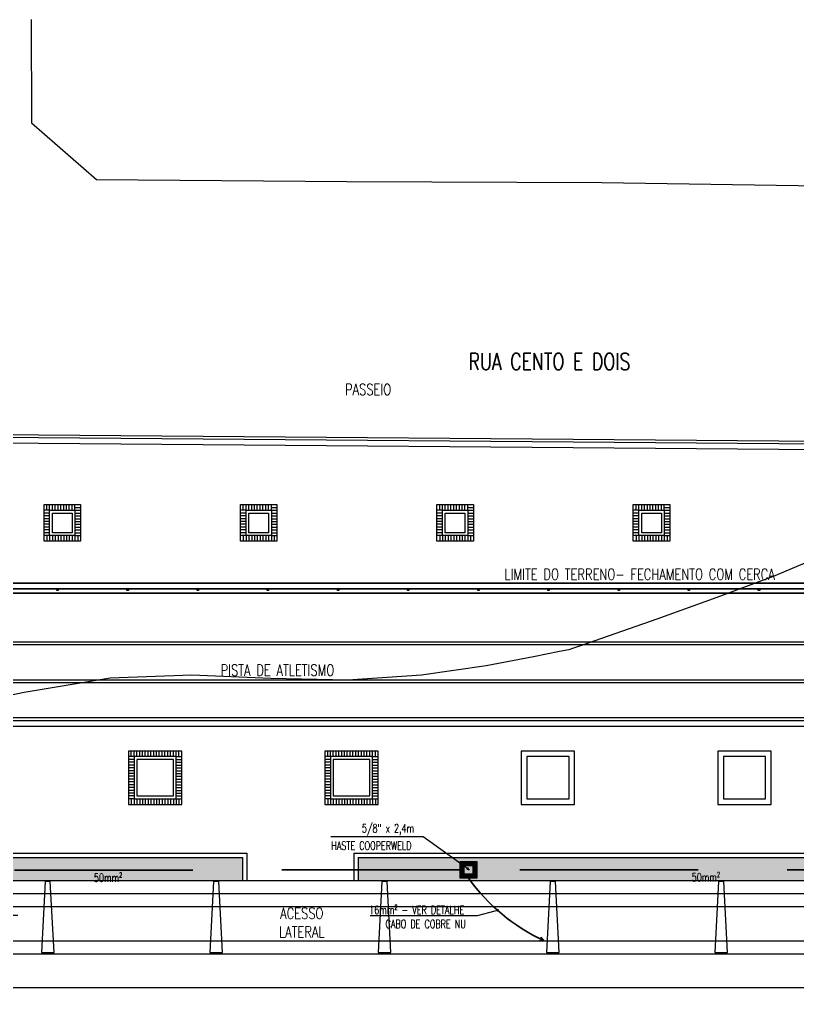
# Model space of a CAD drawing. Header units: inches. Extents: x 462047 to 462370, y 9198028 to 9198209.
# Drawn here: x 462174.39 to 462202.11, y 9198159.03 to 9198193.83 of the extents above; entities that cross this region are included whole.
import ezdxf
from ezdxf import colors
from ezdxf.entities.mleader import LeaderData, LeaderLine
from ezdxf.enums import TextEntityAlignment as Align
from ezdxf.math import Vec2, Vec3

# ---------------------------------------------------------------- set-up
doc = ezdxf.new("R2010")
doc.units = ezdxf.units.IN
doc.header["$MEASUREMENT"] = 0
for name, pattern in [('CONTINU', [0]), ('CONTINUO', [0]), ('HIDDEN', [9.525, 6.35, -3.175])]:
    doc.linetypes.add(name, pattern=pattern)
for name, color, linetype in [('I-ARQ', 8, 'Continuous'), ('I-CURVANIVEL', 55, 'CONTINU'), ('I-NORMO_ARQ', 8, 'Continuous')]:
    doc.layers.add(name, color=color, linetype=linetype)
for name, color, linetype, lineweight in [('I-CAIXAS', 3, 'Continuous', 30), ('I-ELET_PISO', 5, 'HIDDEN', 35), ('I-LIN_CHAMADA', 9, 'Continuous', 9), ('I-PONTO_ELE', 4, 'Continuous', 30), ('I-TEXTOS', 2, 'Continuous', 25)]:
    doc.layers.add(name, color=color, linetype=linetype, lineweight=lineweight)
doc.styles.add('ROMANS', font='romans.shx', dxfattribs={"width": 0.75, "height": 0.1})
doc.linetypes.add('ATERRAMENTO', pattern='A,0.6,-0.25,["+",Standard,S=0.3,R=0,X=-0.11,Y=-0.15],-0.25', length=1.1)

# ---------------------------------------------------------------- blocks, each defined once
blk = doc.blocks.new('30X30')
at = {"layer": 'I-CAIXAS', "lineweight": 0}
h = blk.add_hatch(dxfattribs=at)
h.set_pattern_fill('STEEL', color=9, scale=0.018, style=0)
h.set_pattern_definition([(45, (-539.57447, 88.759806), (-0.0404111525, 0.0404111525), []), (45, (-539.57447, 88.78838), (-0.0404111525, 0.0404111525), [])])
h.paths.add_polyline_path([(0.3, 0.3), (-0.3, 0.3), (-0.3, -0.3), (0.3, -0.3)])
h.paths.add_polyline_path([(0.15, -0.15), (-0.15, -0.15), (-0.15, 0.15), (0.15, 0.15)], flags=16)
at = {"layer": 'I-CAIXAS'}
for points in [[(-0.3, 0.3), (0.3, 0.3), (0.3, -0.3), (-0.3, -0.3)], [(-0.15, 0.15), (0.15, 0.15), (0.15, -0.15), (-0.15, -0.15)]]:
    blk.add_lwpolyline(points, close=True, dxfattribs=at)
blk = doc.blocks.new('_Dot')
at = {"color": 0, "linetype": 'ByBlock', "lineweight": -2}
blk.add_line((-0.5, 0), (-1, 0), dxfattribs=at)
at = {"color": 0, "linetype": 'ByBlock', "const_width": 0.5}
blk.add_lwpolyline([(-0.25, 0, 1), (0.25, 0, 1)], format="xyb", close=True, dxfattribs=at)
blk = doc.blocks.new('BL COBERTA')
at = {"layer": 'I-ARQ'}
h = blk.add_hatch(dxfattribs=at)
h.set_pattern_fill('AR-SAND', color=256, scale=0.01, angle=180, style=0)
h.set_pattern_definition([(52.5, (464321.93618, 9294951.0887), (0.48941324, -0.01600031), [0, -0.38608, 0, -0.4318, 0, -0.41275]), (82.5, (464321.9362, 9294951.0887), (0.7168251, 0.4495233), [0, -0.20828, 0, -0.34798, 0, -0.13335]), (122.5, (464321.93618, 9294950.7763), (0.00143718, 0.79099237), [0, -0.127, 0, -0.4572, 0, -0.5969]), (132.5, (464321.9362, 9294950.7763), (0.22292932, 0.76355645), [0, -0.0635, 0, -0.29972, 0, -0.3429])])
h.paths.add_polyline_path([(464537.75, 9295952.493), (464537.75, 9295908.61), (464536.932, 9295908.61), (464536.932, 9295952.493)])
h.paths.add_polyline_path([(464536.932, 9295904.493), (464537.75, 9295904.493), (464537.75, 9295903.46), (464537.75, 9295897.035), (464537.75, 9295890.61), (464536.932, 9295890.61)])
for p, q in [((464539.9, 9295888.837), (464539.9, 9295954.287)), ((464540.361, 9295888.837), (464540.361, 9295954.287)), ((464541.557, 9295888.837), (464541.557, 9295954.287)), ((464537.75, 9295889.287), (464537.75, 9295953.837)), ((464538.217, 9295889.287), (464538.217, 9295953.837)), ((464538.672, 9295889.287), (464538.672, 9295953.837)), ((464536.782, 9295908.46), (464536.782, 9295952.643)), ((464536.932, 9295908.61), (464536.932, 9295952.493)), ((464536.932, 9295908.61), (464537.75, 9295908.61)), ((464536.782, 9295908.46), (464537.75, 9295908.46)), ((464536.782, 9295890.46), (464536.782, 9295904.643)), ((464536.782, 9295904.643), (464537.75, 9295904.643)), ((464536.932, 9295890.61), (464536.932, 9295904.493)), ((464536.932, 9295904.493), (464537.75, 9295904.493))]:
    blk.add_line(p, q, dxfattribs=at)
for points in [[(464540.312, 9295921.327), (464540.312, 9295921.777), (464537.782, 9295921.643), (464537.782, 9295921.46)], [(464540.312, 9295915.327), (464540.312, 9295915.777), (464537.782, 9295915.643), (464537.782, 9295915.46)], [(464540.312, 9295909.777), (464537.782, 9295909.643), (464537.782, 9295909.46), (464540.312, 9295909.327)], [(464540.312, 9295903.777), (464537.782, 9295903.643), (464537.782, 9295903.46), (464540.312, 9295903.327)]]:
    blk.add_lwpolyline(points, close=True, dxfattribs=at)
blk.add_lwpolyline([(464540.312, 9295897.327), (464540.312, 9295897.777), (464537.782, 9295897.643), (464537.782, 9295897.46), (464540.312, 9295897.327)], dxfattribs=at)
blk = doc.blocks.new('MARACANAÚ')
at = {"layer": 'I-ARQ'}
for p, q in [((543199.62, 9574191.198), (543199.62, 9574064.19)), ((543199.62, 9574191.198), (543199.62, 9574064.19)), ((543199.62, 9574064.19), (543199.62, 9574191.198)), ((543199.42, 9574190.992), (543199.42, 9574064.273)), ((543199.42, 9574064.19), (543199.42, 9574190.992)), ((543199.77, 9574191.053), (543199.77, 9574064.19)), ((543199.77, 9574064.19), (543199.77, 9574191.053)), ((543201.52, 9574162.929), (543201.52, 9574064.251)), ((543201.62, 9574162.929), (543201.62, 9574064.251)), ((543202.87, 9574162.96), (543202.87, 9574064.251)), ((543202.97, 9574163.035), (543202.97, 9574074.815)), ((543204.22, 9574163.035), (543204.22, 9574074.815)), ((543204.22, 9574163.035), (543204.22, 9574074.815)), ((543204.32, 9574163.035), (543204.32, 9574074.815)), ((543204.52, 9574163.035), (543204.52, 9574074.815)), ((543193.827, 9574053.553), (543194.429, 9574129.676)), ((543193.926, 9574053.469), (543194.529, 9574129.664)), ((543194.125, 9574053.301), (543194.728, 9574129.64)), ((543207.297, 9574118.428), (543205.397, 9574118.428)), ((543205.397, 9574118.428), (543205.397, 9574116.528)), ((543207.297, 9574116.528), (543207.297, 9574118.428)), ((543199.62, 9574117.974), (543199.62, 9574118.024)), ((543199.62, 9574118.024), (543199.68, 9574118.024)), ((543199.68, 9574118.024), (543199.68, 9574117.974)), ((543207.097, 9574118.228), (543205.597, 9574118.228)), ((543205.597, 9574118.228), (543205.597, 9574116.728)), ((543207.097, 9574116.728), (543207.097, 9574118.228)), ((543199.68, 9574117.974), (543199.62, 9574117.974)), ((543205.597, 9574116.728), (543207.097, 9574116.728)), ((543205.397, 9574116.528), (543207.297, 9574116.528)), ((543199.62, 9574115.474), (543199.62, 9574115.524)), ((543199.62, 9574115.524), (543199.68, 9574115.524)), ((543199.68, 9574115.474), (543199.62, 9574115.474)), ((543199.68, 9574115.524), (543199.68, 9574115.474)), ((543196.62, 9574113.52), (543196.62, 9574114.82)), ((543196.62, 9574114.82), (543197.92, 9574114.82)), ((543196.82, 9574114.62), (543196.62, 9574114.62)), ((543196.82, 9574114.62), (543196.62, 9574114.62)), ((543196.72, 9574114.62), (543196.72, 9574114.82)), ((543196.82, 9574114.62), (543196.82, 9574114.82)), ((543196.82, 9574114.62), (543196.82, 9574114.82)), ((543196.82, 9574113.72), (543196.82, 9574114.62)), ((543196.82, 9574114.62), (543197.72, 9574114.62)), ((543196.92, 9574114.62), (543196.92, 9574114.82)), ((543197.02, 9574114.62), (543197.02, 9574114.82)), ((543197.12, 9574114.62), (543197.12, 9574114.82)), ((543197.22, 9574114.62), (543197.22, 9574114.82)), ((543197.32, 9574114.62), (543197.32, 9574114.82)), ((543197.42, 9574114.62), (543197.42, 9574114.82)), ((543197.52, 9574114.62), (543197.52, 9574114.82)), ((543197.62, 9574114.62), (543197.62, 9574114.82)), ((543197.72, 9574114.62), (543197.72, 9574114.82)), ((543197.72, 9574114.62), (543197.72, 9574114.82)), ((543197.72, 9574114.72), (543197.92, 9574114.72)), ((543197.72, 9574114.62), (543197.92, 9574114.62)), ((543197.72, 9574114.62), (543197.92, 9574114.62)), ((543197.72, 9574114.62), (543197.72, 9574113.72)), ((543197.92, 9574114.82), (543197.92, 9574113.52)), ((543196.82, 9574114.52), (543196.62, 9574114.52)), ((543196.82, 9574114.42), (543196.62, 9574114.42)), ((543196.82, 9574114.32), (543196.62, 9574114.32)), ((543196.82, 9574114.22), (543196.62, 9574114.22)), ((543196.92, 9574113.82), (543196.92, 9574114.52)), ((543196.92, 9574114.52), (543197.62, 9574114.52)), ((543197.62, 9574114.52), (543197.62, 9574113.82)), ((543197.72, 9574114.52), (543197.92, 9574114.52)), ((543197.72, 9574114.42), (543197.92, 9574114.42)), ((543197.72, 9574114.32), (543197.92, 9574114.32)), ((543197.72, 9574114.22), (543197.92, 9574114.22)), ((543196.82, 9574114.12), (543196.62, 9574114.12)), ((543196.82, 9574114.02), (543196.62, 9574114.02)), ((543196.82, 9574113.92), (543196.62, 9574113.92)), ((543197.72, 9574114.12), (543197.92, 9574114.12)), ((543197.72, 9574114.02), (543197.92, 9574114.02)), ((543197.72, 9574113.92), (543197.92, 9574113.92)), ((543196.82, 9574113.82), (543196.62, 9574113.82)), ((543196.82, 9574113.72), (543196.62, 9574113.72)), ((543196.82, 9574113.72), (543196.62, 9574113.72)), ((543196.82, 9574113.62), (543196.62, 9574113.62)), ((543197.92, 9574113.52), (543196.62, 9574113.52)), ((543196.82, 9574113.72), (543196.82, 9574113.52)), ((543196.82, 9574113.72), (543196.82, 9574113.52)), ((543197.72, 9574113.72), (543196.82, 9574113.72)), ((543197.62, 9574113.82), (543196.92, 9574113.82)), ((543196.92, 9574113.72), (543196.92, 9574113.52)), ((543197.02, 9574113.72), (543197.02, 9574113.52)), ((543197.12, 9574113.72), (543197.12, 9574113.52)), ((543197.22, 9574113.72), (543197.22, 9574113.52)), ((543197.32, 9574113.72), (543197.32, 9574113.52)), ((543197.42, 9574113.72), (543197.42, 9574113.52)), ((543197.52, 9574113.72), (543197.52, 9574113.52)), ((543197.62, 9574113.72), (543197.62, 9574113.52)), ((543197.72, 9574113.82), (543197.92, 9574113.82)), ((543197.72, 9574113.72), (543197.92, 9574113.72)), ((543197.72, 9574113.72), (543197.92, 9574113.72)), ((543197.72, 9574113.72), (543197.72, 9574113.52)), ((543197.72, 9574113.72), (543197.72, 9574113.52)), ((543197.72, 9574113.62), (543197.92, 9574113.62)), ((543199.62, 9574112.974), (543199.62, 9574113.024)), ((543199.62, 9574113.024), (543199.68, 9574113.024)), ((543199.68, 9574112.974), (543199.62, 9574112.974)), ((543199.68, 9574113.024), (543199.68, 9574112.974)), ((543207.297, 9574111.428), (543205.397, 9574111.428)), ((543205.397, 9574111.428), (543205.397, 9574109.528)), ((543207.297, 9574109.528), (543207.297, 9574111.428)), ((543207.097, 9574111.228), (543205.597, 9574111.228)), ((543205.597, 9574111.228), (543205.597, 9574109.728)), ((543207.097, 9574109.728), (543207.097, 9574111.228)), ((543199.62, 9574110.474), (543199.62, 9574110.524)), ((543199.62, 9574110.524), (543199.68, 9574110.524)), ((543199.68, 9574110.474), (543199.62, 9574110.474)), ((543199.68, 9574110.524), (543199.68, 9574110.474)), ((543205.597, 9574109.728), (543207.097, 9574109.728)), ((543205.397, 9574109.528), (543207.297, 9574109.528)), ((543199.62, 9574107.974), (543199.62, 9574108.024)), ((543199.62, 9574108.024), (543199.68, 9574108.024)), ((543199.68, 9574107.974), (543199.62, 9574107.974)), ((543199.68, 9574108.024), (543199.68, 9574107.974)), ((543196.62, 9574106.52), (543196.62, 9574107.82)), ((543196.62, 9574107.82), (543197.92, 9574107.82)), ((543196.82, 9574107.62), (543196.62, 9574107.62)), ((543196.82, 9574107.62), (543196.62, 9574107.62)), ((543196.72, 9574107.62), (543196.72, 9574107.82)), ((543196.82, 9574107.62), (543196.82, 9574107.82)), ((543196.82, 9574107.62), (543196.82, 9574107.82)), ((543196.82, 9574106.72), (543196.82, 9574107.62)), ((543196.82, 9574107.62), (543197.72, 9574107.62)), ((543196.92, 9574107.62), (543196.92, 9574107.82)), ((543197.02, 9574107.62), (543197.02, 9574107.82)), ((543197.12, 9574107.62), (543197.12, 9574107.82)), ((543197.22, 9574107.62), (543197.22, 9574107.82)), ((543197.32, 9574107.62), (543197.32, 9574107.82)), ((543197.42, 9574107.62), (543197.42, 9574107.82)), ((543197.52, 9574107.62), (543197.52, 9574107.82)), ((543197.62, 9574107.62), (543197.62, 9574107.82)), ((543197.72, 9574107.62), (543197.72, 9574107.82)), ((543197.72, 9574107.62), (543197.72, 9574107.82)), ((543197.72, 9574107.72), (543197.92, 9574107.72)), ((543197.72, 9574107.62), (543197.92, 9574107.62)), ((543197.72, 9574107.62), (543197.92, 9574107.62)), ((543197.72, 9574107.62), (543197.72, 9574106.72)), ((543197.92, 9574107.82), (543197.92, 9574106.52)), ((543196.82, 9574107.52), (543196.62, 9574107.52)), ((543196.82, 9574107.42), (543196.62, 9574107.42)), ((543196.82, 9574107.32), (543196.62, 9574107.32)), ((543196.92, 9574106.82), (543196.92, 9574107.52)), ((543196.92, 9574107.52), (543197.62, 9574107.52)), ((543197.62, 9574107.52), (543197.62, 9574106.82)), ((543197.72, 9574107.52), (543197.92, 9574107.52)), ((543197.72, 9574107.42), (543197.92, 9574107.42)), ((543197.72, 9574107.32), (543197.92, 9574107.32)), ((543196.82, 9574107.22), (543196.62, 9574107.22)), ((543196.82, 9574107.12), (543196.62, 9574107.12)), ((543196.82, 9574107.02), (543196.62, 9574107.02)), ((543196.82, 9574106.92), (543196.62, 9574106.92)), ((543197.72, 9574107.22), (543197.92, 9574107.22)), ((543197.72, 9574107.12), (543197.92, 9574107.12)), ((543197.72, 9574107.02), (543197.92, 9574107.02)), ((543197.72, 9574106.92), (543197.92, 9574106.92)), ((543196.82, 9574106.82), (543196.62, 9574106.82)), ((543196.82, 9574106.72), (543196.62, 9574106.72)), ((543196.82, 9574106.72), (543196.62, 9574106.72)), ((543196.82, 9574106.62), (543196.62, 9574106.62)), ((543196.82, 9574106.72), (543196.82, 9574106.52)), ((543196.82, 9574106.72), (543196.82, 9574106.52)), ((543197.72, 9574106.72), (543196.82, 9574106.72)), ((543197.62, 9574106.82), (543196.92, 9574106.82)), ((543196.92, 9574106.72), (543196.92, 9574106.52)), ((543197.02, 9574106.72), (543197.02, 9574106.52)), ((543197.12, 9574106.72), (543197.12, 9574106.52)), ((543197.22, 9574106.72), (543197.22, 9574106.52)), ((543197.32, 9574106.72), (543197.32, 9574106.52)), ((543197.42, 9574106.72), (543197.42, 9574106.52)), ((543197.52, 9574106.72), (543197.52, 9574106.52)), ((543197.62, 9574106.72), (543197.62, 9574106.52)), ((543197.72, 9574106.82), (543197.92, 9574106.82)), ((543197.72, 9574106.72), (543197.92, 9574106.72)), ((543197.72, 9574106.72), (543197.92, 9574106.72)), ((543197.72, 9574106.72), (543197.72, 9574106.52)), ((543197.72, 9574106.72), (543197.72, 9574106.52)), ((543197.72, 9574106.62), (543197.92, 9574106.62)), ((543197.92, 9574106.52), (543196.62, 9574106.52)), ((543199.62, 9574105.474), (543199.62, 9574105.524)), ((543199.62, 9574105.524), (543199.68, 9574105.524)), ((543199.68, 9574105.524), (543199.68, 9574105.474)), ((543199.68, 9574105.474), (543199.62, 9574105.474)), ((543207.297, 9574104.428), (543205.397, 9574104.428)), ((543205.397, 9574104.428), (543205.397, 9574102.528)), ((543205.597, 9574104.328), (543205.397, 9574104.328)), ((543205.597, 9574104.228), (543205.397, 9574104.228)), ((543205.597, 9574104.128), (543205.397, 9574104.128)), ((543205.597, 9574104.228), (543205.597, 9574104.428)), ((543205.597, 9574104.228), (543205.597, 9574104.428)), ((543207.097, 9574104.228), (543205.597, 9574104.228)), ((543205.597, 9574104.228), (543205.597, 9574102.728)), ((543205.697, 9574104.228), (543205.697, 9574104.428)), ((543205.697, 9574104.228), (543205.697, 9574104.428)), ((543206.997, 9574104.128), (543205.697, 9574104.128)), ((543205.697, 9574104.128), (543205.697, 9574102.828)), ((543205.797, 9574104.228), (543205.797, 9574104.428)), ((543205.797, 9574104.228), (543205.797, 9574104.428)), ((543205.897, 9574104.228), (543205.897, 9574104.428)), ((543205.897, 9574104.228), (543205.897, 9574104.428)), ((543205.997, 9574104.228), (543205.997, 9574104.428)), ((543206.097, 9574104.228), (543206.097, 9574104.428)), ((543206.097, 9574104.228), (543206.097, 9574104.428)), ((543206.197, 9574104.228), (543206.197, 9574104.428)), ((543206.297, 9574104.228), (543206.297, 9574104.428)), ((543206.397, 9574104.228), (543206.397, 9574104.428)), ((543206.497, 9574104.228), (543206.497, 9574104.428)), ((543206.597, 9574104.228), (543206.597, 9574104.428)), ((543206.597, 9574104.228), (543206.597, 9574104.428)), ((543206.697, 9574104.228), (543206.697, 9574104.428)), ((543206.797, 9574104.228), (543206.797, 9574104.428)), ((543206.897, 9574104.228), (543206.897, 9574104.428)), ((543206.997, 9574104.228), (543206.997, 9574104.428)), ((543206.997, 9574102.828), (543206.997, 9574104.128)), ((543207.097, 9574104.228), (543207.097, 9574104.428)), ((543207.097, 9574104.328), (543207.297, 9574104.328)), ((543207.097, 9574104.228), (543207.297, 9574104.228)), ((543207.097, 9574102.728), (543207.097, 9574104.228)), ((543207.097, 9574104.128), (543207.297, 9574104.128)), ((543207.297, 9574102.528), (543207.297, 9574104.428)), ((543205.597, 9574104.028), (543205.397, 9574104.028)), ((543205.597, 9574103.928), (543205.397, 9574103.928)), ((543205.597, 9574103.828), (543205.397, 9574103.828)), ((543207.097, 9574104.028), (543207.297, 9574104.028)), ((543207.097, 9574103.928), (543207.297, 9574103.928)), ((543207.097, 9574103.828), (543207.297, 9574103.828)), ((543205.597, 9574103.728), (543205.397, 9574103.728)), ((543205.597, 9574103.628), (543205.397, 9574103.628)), ((543205.597, 9574103.528), (543205.397, 9574103.528)), ((543205.597, 9574103.428), (543205.397, 9574103.428)), ((543207.097, 9574103.728), (543207.297, 9574103.728)), ((543207.097, 9574103.628), (543207.297, 9574103.628)), ((543207.097, 9574103.528), (543207.297, 9574103.528)), ((543207.097, 9574103.428), (543207.297, 9574103.428)), ((543205.597, 9574103.328), (543205.397, 9574103.328)), ((543205.597, 9574103.228), (543205.397, 9574103.228)), ((543205.597, 9574103.128), (543205.397, 9574103.128)), ((543207.097, 9574103.328), (543207.297, 9574103.328)), ((543207.097, 9574103.228), (543207.297, 9574103.228)), ((543207.097, 9574103.128), (543207.297, 9574103.128)), ((543199.62, 9574102.974), (543199.62, 9574103.024)), ((543199.62, 9574103.024), (543199.68, 9574103.024)), ((543199.68, 9574102.974), (543199.62, 9574102.974)), ((543199.68, 9574103.024), (543199.68, 9574102.974)), ((543205.597, 9574103.028), (543205.397, 9574103.028)), ((543205.597, 9574102.928), (543205.397, 9574102.928)), ((543205.597, 9574102.828), (543205.397, 9574102.828)), ((543205.597, 9574102.728), (543205.397, 9574102.728)), ((543205.597, 9574102.728), (543205.397, 9574102.728)), ((543205.597, 9574102.728), (543205.597, 9574102.528)), ((543205.597, 9574102.728), (543205.597, 9574102.528)), ((543205.597, 9574102.728), (543205.597, 9574102.528)), ((543205.597, 9574102.728), (543207.097, 9574102.728)), ((543205.697, 9574102.828), (543206.997, 9574102.828)), ((543205.697, 9574102.728), (543205.697, 9574102.528)), ((543205.697, 9574102.728), (543205.697, 9574102.528)), ((543205.797, 9574102.728), (543205.797, 9574102.528)), ((543205.797, 9574102.728), (543205.797, 9574102.528)), ((543205.897, 9574102.728), (543205.897, 9574102.528)), ((543205.897, 9574102.728), (543205.897, 9574102.528)), ((543205.997, 9574102.728), (543205.997, 9574102.528)), ((543206.097, 9574102.728), (543206.097, 9574102.528)), ((543206.097, 9574102.728), (543206.097, 9574102.528)), ((543206.197, 9574102.728), (543206.197, 9574102.528)), ((543206.297, 9574102.728), (543206.297, 9574102.528)), ((543206.397, 9574102.728), (543206.397, 9574102.528)), ((543206.497, 9574102.728), (543206.497, 9574102.528)), ((543206.597, 9574102.728), (543206.597, 9574102.528)), ((543206.597, 9574102.728), (543206.597, 9574102.528)), ((543206.697, 9574102.728), (543206.697, 9574102.528)), ((543206.797, 9574102.728), (543206.797, 9574102.528)), ((543206.897, 9574102.728), (543206.897, 9574102.528)), ((543206.997, 9574102.728), (543206.997, 9574102.528)), ((543207.097, 9574103.028), (543207.297, 9574103.028)), ((543207.097, 9574102.928), (543207.297, 9574102.928)), ((543207.097, 9574102.828), (543207.297, 9574102.828)), ((543207.097, 9574102.728), (543207.297, 9574102.728)), ((543207.097, 9574102.728), (543207.097, 9574102.528)), ((543207.097, 9574102.728), (543207.097, 9574102.528)), ((543207.097, 9574102.728), (543207.297, 9574102.728)), ((543205.597, 9574102.628), (543205.397, 9574102.628)), ((543205.597, 9574102.628), (543205.397, 9574102.628)), ((543205.397, 9574102.528), (543207.297, 9574102.528)), ((543207.097, 9574102.628), (543207.297, 9574102.628)), ((543207.097, 9574102.628), (543207.297, 9574102.628)), ((543196.62, 9574099.52), (543196.62, 9574100.82)), ((543196.62, 9574100.82), (543197.92, 9574100.82)), ((543196.82, 9574100.62), (543196.62, 9574100.62)), ((543196.82, 9574100.62), (543196.62, 9574100.62)), ((543196.72, 9574100.62), (543196.72, 9574100.82)), ((543196.82, 9574100.62), (543196.82, 9574100.82)), ((543196.82, 9574100.62), (543196.82, 9574100.82)), ((543196.82, 9574099.72), (543196.82, 9574100.62)), ((543196.82, 9574100.62), (543197.72, 9574100.62)), ((543196.92, 9574100.62), (543196.92, 9574100.82)), ((543197.02, 9574100.62), (543197.02, 9574100.82)), ((543197.12, 9574100.62), (543197.12, 9574100.82)), ((543197.22, 9574100.62), (543197.22, 9574100.82)), ((543197.32, 9574100.62), (543197.32, 9574100.82)), ((543197.42, 9574100.62), (543197.42, 9574100.82)), ((543197.52, 9574100.62), (543197.52, 9574100.82)), ((543197.62, 9574100.62), (543197.62, 9574100.82)), ((543197.72, 9574100.62), (543197.72, 9574100.82)), ((543197.72, 9574100.62), (543197.72, 9574100.82)), ((543197.72, 9574100.72), (543197.92, 9574100.72)), ((543197.72, 9574100.62), (543197.92, 9574100.62)), ((543197.72, 9574100.62), (543197.92, 9574100.62)), ((543197.72, 9574100.62), (543197.72, 9574099.72)), ((543197.92, 9574100.82), (543197.92, 9574099.52)), ((543196.82, 9574100.52), (543196.62, 9574100.52)), ((543196.82, 9574100.42), (543196.62, 9574100.42)), ((543196.82, 9574100.32), (543196.62, 9574100.32)), ((543196.92, 9574099.82), (543196.92, 9574100.52)), ((543196.92, 9574100.52), (543197.62, 9574100.52)), ((543197.62, 9574100.52), (543197.62, 9574099.82)), ((543197.72, 9574100.52), (543197.92, 9574100.52)), ((543197.72, 9574100.42), (543197.92, 9574100.42)), ((543197.72, 9574100.32), (543197.92, 9574100.32)), ((543199.62, 9574100.474), (543199.62, 9574100.524)), ((543199.62, 9574100.524), (543199.68, 9574100.524)), ((543199.68, 9574100.474), (543199.62, 9574100.474)), ((543199.68, 9574100.524), (543199.68, 9574100.474)), ((543196.82, 9574100.22), (543196.62, 9574100.22)), ((543196.82, 9574100.12), (543196.62, 9574100.12)), ((543196.82, 9574100.02), (543196.62, 9574100.02)), ((543196.82, 9574099.92), (543196.62, 9574099.92)), ((543197.72, 9574100.22), (543197.92, 9574100.22)), ((543197.72, 9574100.12), (543197.92, 9574100.12)), ((543197.72, 9574100.02), (543197.92, 9574100.02)), ((543197.72, 9574099.92), (543197.92, 9574099.92)), ((543196.82, 9574099.82), (543196.62, 9574099.82)), ((543196.82, 9574099.72), (543196.62, 9574099.72)), ((543196.82, 9574099.72), (543196.62, 9574099.72)), ((543196.82, 9574099.62), (543196.62, 9574099.62)), ((543196.82, 9574099.72), (543196.82, 9574099.52)), ((543196.82, 9574099.72), (543196.82, 9574099.52)), ((543197.72, 9574099.72), (543196.82, 9574099.72)), ((543197.62, 9574099.82), (543196.92, 9574099.82)), ((543196.92, 9574099.72), (543196.92, 9574099.52)), ((543197.02, 9574099.72), (543197.02, 9574099.52)), ((543197.12, 9574099.72), (543197.12, 9574099.52)), ((543197.22, 9574099.72), (543197.22, 9574099.52)), ((543197.32, 9574099.72), (543197.32, 9574099.52)), ((543197.42, 9574099.72), (543197.42, 9574099.52)), ((543197.52, 9574099.72), (543197.52, 9574099.52)), ((543197.62, 9574099.72), (543197.62, 9574099.52)), ((543197.72, 9574099.82), (543197.92, 9574099.82)), ((543197.72, 9574099.72), (543197.92, 9574099.72)), ((543197.72, 9574099.72), (543197.92, 9574099.72)), ((543197.72, 9574099.72), (543197.72, 9574099.52)), ((543197.72, 9574099.72), (543197.72, 9574099.52)), ((543197.72, 9574099.62), (543197.92, 9574099.62)), ((543197.92, 9574099.52), (543196.62, 9574099.52)), ((543199.62, 9574097.974), (543199.62, 9574098.024)), ((543199.62, 9574098.024), (543199.68, 9574098.024)), ((543199.68, 9574097.974), (543199.62, 9574097.974)), ((543199.68, 9574098.024), (543199.68, 9574097.974)), ((543207.297, 9574097.428), (543205.397, 9574097.428)), ((543205.397, 9574097.428), (543205.397, 9574095.528)), ((543207.297, 9574097.428), (543205.397, 9574097.428)), ((543205.397, 9574097.428), (543205.397, 9574095.528)), ((543205.597, 9574097.328), (543205.397, 9574097.328)), ((543205.597, 9574097.228), (543205.397, 9574097.228)), ((543205.597, 9574097.228), (543205.597, 9574097.428)), ((543205.597, 9574097.228), (543205.597, 9574097.428)), ((543207.097, 9574097.228), (543205.597, 9574097.228)), ((543205.597, 9574097.228), (543205.597, 9574095.728)), ((543207.097, 9574097.228), (543205.597, 9574097.228)), ((543205.597, 9574097.228), (543205.597, 9574095.728)), ((543205.697, 9574097.228), (543205.697, 9574097.428)), ((543205.697, 9574097.228), (543205.697, 9574097.428)), ((543205.797, 9574097.228), (543205.797, 9574097.428)), ((543205.797, 9574097.228), (543205.797, 9574097.428)), ((543205.897, 9574097.228), (543205.897, 9574097.428)), ((543205.897, 9574097.228), (543205.897, 9574097.428)), ((543205.997, 9574097.228), (543205.997, 9574097.428)), ((543206.097, 9574097.228), (543206.097, 9574097.428)), ((543206.097, 9574097.228), (543206.097, 9574097.428)), ((543206.197, 9574097.228), (543206.197, 9574097.428)), ((543206.297, 9574097.228), (543206.297, 9574097.428)), ((543206.397, 9574097.228), (543206.397, 9574097.428)), ((543206.497, 9574097.228), (543206.497, 9574097.428)), ((543206.597, 9574097.228), (543206.597, 9574097.428)), ((543206.597, 9574097.228), (543206.597, 9574097.428)), ((543206.697, 9574097.228), (543206.697, 9574097.428)), ((543206.797, 9574097.228), (543206.797, 9574097.428)), ((543206.897, 9574097.228), (543206.897, 9574097.428)), ((543206.997, 9574097.228), (543206.997, 9574097.428)), ((543207.097, 9574097.228), (543207.097, 9574097.428)), ((543207.097, 9574097.328), (543207.297, 9574097.328)), ((543207.097, 9574097.228), (543207.297, 9574097.228)), ((543207.097, 9574095.728), (543207.097, 9574097.228)), ((543207.097, 9574095.728), (543207.097, 9574097.228)), ((543207.297, 9574095.528), (543207.297, 9574097.428)), ((543207.297, 9574095.528), (543207.297, 9574097.428)), ((543205.597, 9574097.128), (543205.397, 9574097.128)), ((543205.597, 9574097.028), (543205.397, 9574097.028)), ((543205.597, 9574096.928), (543205.397, 9574096.928)), ((543205.597, 9574096.828), (543205.397, 9574096.828)), ((543206.997, 9574097.128), (543205.697, 9574097.128)), ((543205.697, 9574097.128), (543205.697, 9574095.828)), ((543206.997, 9574095.828), (543206.997, 9574097.128)), ((543207.097, 9574097.128), (543207.297, 9574097.128)), ((543207.097, 9574097.028), (543207.297, 9574097.028)), ((543207.097, 9574096.928), (543207.297, 9574096.928)), ((543207.097, 9574096.828), (543207.297, 9574096.828)), ((543205.597, 9574096.728), (543205.397, 9574096.728)), ((543205.597, 9574096.628), (543205.397, 9574096.628)), ((543205.597, 9574096.528), (543205.397, 9574096.528)), ((543207.097, 9574096.728), (543207.297, 9574096.728)), ((543207.097, 9574096.628), (543207.297, 9574096.628)), ((543207.097, 9574096.528), (543207.297, 9574096.528)), ((543205.597, 9574096.428), (543205.397, 9574096.428)), ((543205.597, 9574096.328), (543205.397, 9574096.328)), ((543205.597, 9574096.228), (543205.397, 9574096.228)), ((543205.597, 9574096.128), (543205.397, 9574096.128)), ((543207.097, 9574096.428), (543207.297, 9574096.428)), ((543207.097, 9574096.328), (543207.297, 9574096.328)), ((543207.097, 9574096.228), (543207.297, 9574096.228)), ((543207.097, 9574096.128), (543207.297, 9574096.128)), ((543205.597, 9574096.028), (543205.397, 9574096.028)), ((543205.597, 9574095.928), (543205.397, 9574095.928)), ((543205.597, 9574095.828), (543205.397, 9574095.828)), ((543205.697, 9574095.828), (543206.997, 9574095.828)), ((543207.097, 9574096.028), (543207.297, 9574096.028)), ((543207.097, 9574095.928), (543207.297, 9574095.928)), ((543207.097, 9574095.828), (543207.297, 9574095.828)), ((543199.62, 9574095.474), (543199.62, 9574095.524)), ((543199.62, 9574095.524), (543199.68, 9574095.524)), ((543199.68, 9574095.474), (543199.62, 9574095.474)), ((543199.68, 9574095.524), (543199.68, 9574095.474)), ((543205.597, 9574095.728), (543205.397, 9574095.728)), ((543205.597, 9574095.728), (543205.397, 9574095.728)), ((543205.597, 9574095.628), (543205.397, 9574095.628)), ((543205.597, 9574095.628), (543205.397, 9574095.628)), ((543205.397, 9574095.528), (543207.297, 9574095.528)), ((543205.397, 9574095.528), (543207.297, 9574095.528)), ((543205.597, 9574095.728), (543205.597, 9574095.528)), ((543205.597, 9574095.728), (543205.597, 9574095.528)), ((543205.597, 9574095.728), (543205.597, 9574095.528)), ((543205.597, 9574095.728), (543207.097, 9574095.728)), ((543205.597, 9574095.728), (543207.097, 9574095.728)), ((543205.697, 9574095.728), (543205.697, 9574095.528)), ((543205.697, 9574095.728), (543205.697, 9574095.528)), ((543205.797, 9574095.728), (543205.797, 9574095.528)), ((543205.797, 9574095.728), (543205.797, 9574095.528)), ((543205.897, 9574095.728), (543205.897, 9574095.528)), ((543205.897, 9574095.728), (543205.897, 9574095.528)), ((543205.997, 9574095.728), (543205.997, 9574095.528)), ((543206.097, 9574095.728), (543206.097, 9574095.528)), ((543206.097, 9574095.728), (543206.097, 9574095.528)), ((543206.197, 9574095.728), (543206.197, 9574095.528)), ((543206.297, 9574095.728), (543206.297, 9574095.528)), ((543206.397, 9574095.728), (543206.397, 9574095.528)), ((543206.497, 9574095.728), (543206.497, 9574095.528)), ((543206.597, 9574095.728), (543206.597, 9574095.528)), ((543206.597, 9574095.728), (543206.597, 9574095.528)), ((543206.697, 9574095.728), (543206.697, 9574095.528)), ((543206.797, 9574095.728), (543206.797, 9574095.528)), ((543206.897, 9574095.728), (543206.897, 9574095.528)), ((543206.997, 9574095.728), (543206.997, 9574095.528)), ((543207.097, 9574095.728), (543207.297, 9574095.728)), ((543207.097, 9574095.728), (543207.097, 9574095.528)), ((543207.097, 9574095.728), (543207.097, 9574095.528)), ((543207.097, 9574095.728), (543207.297, 9574095.728)), ((543207.097, 9574095.628), (543207.297, 9574095.628)), ((543207.097, 9574095.628), (543207.297, 9574095.628)), ((543196.62, 9574092.52), (543196.62, 9574093.82)), ((543196.62, 9574093.82), (543197.92, 9574093.82)), ((543196.72, 9574093.62), (543196.72, 9574093.82)), ((543196.82, 9574093.62), (543196.82, 9574093.82)), ((543196.82, 9574093.62), (543196.82, 9574093.82)), ((543196.92, 9574093.62), (543196.92, 9574093.82)), ((543197.02, 9574093.62), (543197.02, 9574093.82)), ((543197.12, 9574093.62), (543197.12, 9574093.82)), ((543197.22, 9574093.62), (543197.22, 9574093.82)), ((543197.32, 9574093.62), (543197.32, 9574093.82)), ((543197.42, 9574093.62), (543197.42, 9574093.82)), ((543197.52, 9574093.62), (543197.52, 9574093.82)), ((543197.62, 9574093.62), (543197.62, 9574093.82)), ((543197.72, 9574093.62), (543197.72, 9574093.82)), ((543197.72, 9574093.62), (543197.72, 9574093.82)), ((543197.72, 9574093.72), (543197.92, 9574093.72)), ((543197.92, 9574093.82), (543197.92, 9574092.52)), ((543196.82, 9574093.62), (543196.62, 9574093.62)), ((543196.82, 9574093.62), (543196.62, 9574093.62)), ((543196.82, 9574093.52), (543196.62, 9574093.52)), ((543196.82, 9574093.42), (543196.62, 9574093.42)), ((543196.82, 9574093.32), (543196.62, 9574093.32)), ((543196.82, 9574092.72), (543196.82, 9574093.62)), ((543196.82, 9574093.62), (543197.72, 9574093.62)), ((543196.92, 9574092.82), (543196.92, 9574093.52)), ((543196.92, 9574093.52), (543197.62, 9574093.52)), ((543197.62, 9574093.52), (543197.62, 9574092.82)), ((543197.72, 9574093.62), (543197.92, 9574093.62)), ((543197.72, 9574093.62), (543197.92, 9574093.62)), ((543197.72, 9574093.62), (543197.72, 9574092.72)), ((543197.72, 9574093.52), (543197.92, 9574093.52)), ((543197.72, 9574093.42), (543197.92, 9574093.42)), ((543197.72, 9574093.32), (543197.92, 9574093.32)), ((543196.82, 9574093.22), (543196.62, 9574093.22)), ((543196.82, 9574093.12), (543196.62, 9574093.12)), ((543196.82, 9574093.02), (543196.62, 9574093.02)), ((543197.72, 9574093.22), (543197.92, 9574093.22)), ((543197.72, 9574093.12), (543197.92, 9574093.12)), ((543197.72, 9574093.02), (543197.92, 9574093.02)), ((543199.62, 9574092.974), (543199.62, 9574093.024)), ((543199.62, 9574093.024), (543199.68, 9574093.024)), ((543199.68, 9574092.974), (543199.62, 9574092.974)), ((543199.68, 9574093.024), (543199.68, 9574092.974)), ((543196.82, 9574092.92), (543196.62, 9574092.92)), ((543196.82, 9574092.82), (543196.62, 9574092.82)), ((543196.82, 9574092.72), (543196.62, 9574092.72)), ((543196.82, 9574092.72), (543196.62, 9574092.72)), ((543196.82, 9574092.62), (543196.62, 9574092.62)), ((543196.82, 9574092.72), (543196.82, 9574092.52)), ((543196.82, 9574092.72), (543196.82, 9574092.52)), ((543197.72, 9574092.72), (543196.82, 9574092.72)), ((543197.62, 9574092.82), (543196.92, 9574092.82)), ((543196.92, 9574092.72), (543196.92, 9574092.52)), ((543197.02, 9574092.72), (543197.02, 9574092.52)), ((543197.12, 9574092.72), (543197.12, 9574092.52)), ((543197.22, 9574092.72), (543197.22, 9574092.52)), ((543197.32, 9574092.72), (543197.32, 9574092.52)), ((543197.42, 9574092.72), (543197.42, 9574092.52)), ((543197.52, 9574092.72), (543197.52, 9574092.52)), ((543197.62, 9574092.72), (543197.62, 9574092.52)), ((543197.72, 9574092.92), (543197.92, 9574092.92)), ((543197.72, 9574092.82), (543197.92, 9574092.82)), ((543197.72, 9574092.72), (543197.92, 9574092.72)), ((543197.72, 9574092.72), (543197.92, 9574092.72)), ((543197.72, 9574092.72), (543197.72, 9574092.52)), ((543197.72, 9574092.72), (543197.72, 9574092.52)), ((543197.72, 9574092.62), (543197.92, 9574092.62)), ((543197.92, 9574092.52), (543196.62, 9574092.52))]:
    blk.add_line(p, q, dxfattribs=at)
at = {"layer": 'I-ARQ', "linetype": 'CONTINUO'}
for p, q in [((543185.144, 9574112.399), (543185.397, 9574129.234)), ((543185.108, 9574103.31), (543185.144, 9574112.399)), ((543185.033, 9574094.392), (543185.108, 9574103.31)), ((543183.02, 9574092.078), (543185.033, 9574094.392)), ((543179.341, 9574092.057), (543183.02, 9574092.078))]:
    blk.add_line(p, q, dxfattribs=at)
at = {"layer": 'I-ARQ'}
blk.add_blockref('BL COBERTA', (78672.258, 278195.101), dxfattribs=at)
at = {"layer": 'I-NORMO_ARQ', "style": 'ROMANS', "width": 0.75}
for s, p in [('LIMITE DO TERRENO- FECHAMENTO COM CERCA', (543199.101, 9574113.745)), ('PASSEIO', (543192.516, 9574104.068)), ('PISTA DE ATLETISMO', (543202.519, 9574100.836))]:
    blk.add_text(s, height=0.4, rotation=90, dxfattribs=at).set_placement(p, align=Align.MIDDLE_CENTER)
blk.add_text('RUA CENTO E DOIS', height=0.6, rotation=90, dxfattribs=at).set_placement((543191.823, 9574107.649, -836))
at = {"layer": 'I-NORMO_ARQ', "insert": (543210.977, 9574101.705), "char_height": 0.4, "width": 0.36, "attachment_point": 2, "rotation": 90, "style": 'ROMANS'}
blk.add_mtext('ACESSO LATERAL', dxfattribs=at)

msp = doc.modelspace()

# ---------------------------------------------------------------- linework, layer by layer
at = {"layer": 'I-CURVANIVEL', "linetype": 'CONTINUO', "elevation": 31, "flags": 128}
msp.add_lwpolyline([(462104.995, 9198147.665), (462106.17, 9198150.528), (462107.132, 9198152.654), (462108.343, 9198154.974), (462109.747, 9198157.203), (462111.236, 9198159.2), (462112.689, 9198160.862), (462114.024, 9198162.128), (462115.324, 9198163.117), (462116.709, 9198163.994), (462118.257, 9198164.87), (462119.881, 9198165.633), (462121.448, 9198166.117), (462122.869, 9198166.211), (462124.221, 9198166.028), (462125.62, 9198165.732), (462127.136, 9198165.469), (462128.636, 9198165.289), (462129.939, 9198165.22), (462130.943, 9198165.272), (462131.877, 9198165.382), (462133.048, 9198165.47), (462134.706, 9198165.49), (462136.868, 9198165.542), (462139.494, 9198165.759), (462142.462, 9198166.222), (462145.331, 9198166.798), (462147.577, 9198167.3), (462148.946, 9198167.586), (462150.251, 9198167.706), (462152.574, 9198167.758), (462156.639, 9198167.838), (462161.743, 9198168.042), (462166.828, 9198168.467), (462171.066, 9198169.147), (462174.553, 9198169.874), (462177.614, 9198170.381), (462180.522, 9198170.488), (462183.341, 9198170.374), (462186.084, 9198170.309), (462188.715, 9198170.489), (462191.012, 9198170.822), (462192.708, 9198171.144), (462193.626, 9198171.328), (462193.965, 9198171.396), (462194.013, 9198171.406), (462194.064, 9198171.424), (462194.419, 9198171.547), (462195.38, 9198171.881), (462197.115, 9198172.488), (462199.244, 9198173.251), (462201.251, 9198174.007), (462202.757, 9198174.629), (462203.935, 9198175.127), (462205.098, 9198175.543), (462206.481, 9198175.916), (462208.024, 9198176.265), (462209.593, 9198176.605), (462211.129, 9198176.913), (462212.885, 9198177.008), (462215.19, 9198176.671), (462218.208, 9198175.761), (462221.438, 9198174.454), (462224.211, 9198173.004), (462226.118, 9198171.644), (462227.789, 9198170.514), (462230.111, 9198169.734), (462233.642, 9198169.375), (462237.619, 9198169.32), (462240.95, 9198169.406), (462242.871, 9198169.598), (462243.931, 9198170.373), (462245.011, 9198172.335), (462246.741, 9198175.798), (462248.761, 9198179.907), (462250.461, 9198183.517), (462251.386, 9198185.756), (462251.699, 9198186.842), (462251.714, 9198187.266), (462251.695, 9198187.447), (462251.687, 9198187.513), (462251.686, 9198187.523)], dxfattribs=at)
at = {"layer": 'I-ELET_PISO'}
for p, q in [((462190.086, 9198163.544), (462169.226, 9198163.526)), ((462208.09, 9198163.55), (462190.686, 9198163.544)), ((462193.066, 9198161.021), (462192.968, 9198161.15)), ((462193.066, 9198161.021), (462192.913, 9198161.021))]:
    msp.add_line(p, q, dxfattribs=at)
at = {"layer": 'I-ELET_PISO', "linetype": 'ATERRAMENTO', "ltscale": 4}
msp.add_arc((462196.097, 9198167.404), 7.066, 216.0716, 244.5967, dxfattribs=at)
at = {"layer": 'I-PONTO_ELE'}
msp.add_solid([(462190.366, 9198163.579), (462190.424, 9198163.579), (462190.366, 9198163.522), (462190.424, 9198163.522)], dxfattribs=at)

# ---------------------------------------------------------------- block references
at = {"layer": 'I-ARQ', "rotation": 270}
msp.add_blockref('MARACANAÚ', (-9111917.26, 9741373.173), dxfattribs=at)
at = {"layer": 'I-CAIXAS', "rotation": 90}
msp.add_blockref('30X30', (462190.386, 9198163.544), dxfattribs=at)

# ---------------------------------------------------------------- texts
at = {"layer": 'I-TEXTOS', "color": 2, "style": 'ROMANS', "width": 0.7}
for s, p in [('5/8" x 2,4m', (462186.588, 9198164.873)), ('HASTE COOPERWELD', (462185.494, 9198164.257)), ('50mm²', (462177.038, 9198163.114)), ('50mm²', (462198.34, 9198163.127)), ('16mm² - VER DETALHE', (462186.848, 9198161.966)), ('CABO DE COBRE NU', (462187.431, 9198161.468))]:
    msp.add_text(s, height=0.3, dxfattribs=at).set_placement(p)

# ---------------------------------------------------------------- leaders
at = {"layer": 'I-LIN_CHAMADA'}
ml = msp.add_multileader_mtext('Standard', dxfattribs=at)
ml.set_content('', color=256)
ml.set_leader_properties()
ml.set_arrow_properties(name='DOT')
ml.build(insert=Vec2(0, 0))
ml.multileader.update_dxf_attribs({"arrow_head_size": 0.1})
ctx = ml.context
ctx.base_point, ctx.arrow_head_size, ctx.plane_origin = Vec3(462181.482, 9198164.721), 0.1, Vec3(462190.305, 9198165.276)
ctx.text_align_type = 2
notes = []
notes.append((ctx, [(0, (1, 1, 0), (462188.77, 9198164.721), (-1, 0), 3.287, [(0, [(462190.357, 9198163.584)], 0, [])])]))
ctx.mtext.insert, ctx.mtext.alignment, ctx.mtext.flow_direction = Vec3(462183.482, 9198166.721), 3, 5
ml = msp.add_multileader_mtext('Standard', dxfattribs=at)
ml.set_content('', color=256)
ml.set_leader_properties()
ml.set_arrow_properties(name='DOT')
ml.build(insert=Vec2(0, 0))
ml.multileader.update_dxf_attribs({"arrow_head_size": 0.1})
ctx = ml.context
ctx.base_point, ctx.arrow_head_size, ctx.plane_origin = Vec3(462174.332, 9198161.924), 0.1, Vec3(462170.096, 9198162.096)
notes.append((ctx, [(0, (1, 1, 0), (462170.332, 9198161.924), (1, 0), 4, [(0, [(462170.095, 9198161.872)], 0, [])])]))
ctx.mtext.insert, ctx.mtext.flow_direction = Vec3(462176.332, 9198163.924), 5
ml = msp.add_multileader_mtext('Standard', dxfattribs=at)
ml.set_content('', color=256)
ml.set_leader_properties()
ml.set_arrow_properties(name='DOT')
ml.build(insert=Vec2(0, 0))
ml.multileader.update_dxf_attribs({"arrow_head_size": 0.1})
ctx = ml.context
ctx.base_point, ctx.arrow_head_size, ctx.plane_origin = Vec3(462182.883, 9198161.905), 0.1, Vec3(462191.219, 9198161.189)
ctx.text_align_type = 2
notes.append((ctx, [(0, (1, 1, 0), (462190.691, 9198161.905), (-1, 0), 3.808, [(0, [(462191.425, 9198162.102)], 0, [])])]))
ctx.mtext.insert, ctx.mtext.alignment, ctx.mtext.flow_direction = Vec3(462184.883, 9198163.905), 3, 5
for ctx, leaders in notes:
    for number, flags, end, landing, length, lines in leaders:
        leader = LeaderData()
        leader.index, (leader.has_last_leader_line, leader.has_dogleg_vector, leader.attachment_direction) = number, flags
        leader.last_leader_point, leader.dogleg_vector, leader.dogleg_length = Vec3(end), Vec3(landing), length
        for number, points, colour, breaks in lines:
            line = LeaderLine()
            line.index, line.vertices, line.color, line.breaks = number, Vec3.list(points), colors.encode_raw_color(colour), breaks
            leader.lines.append(line)
        ctx.leaders.append(leader)

doc.saveas('drawing.dxf')
